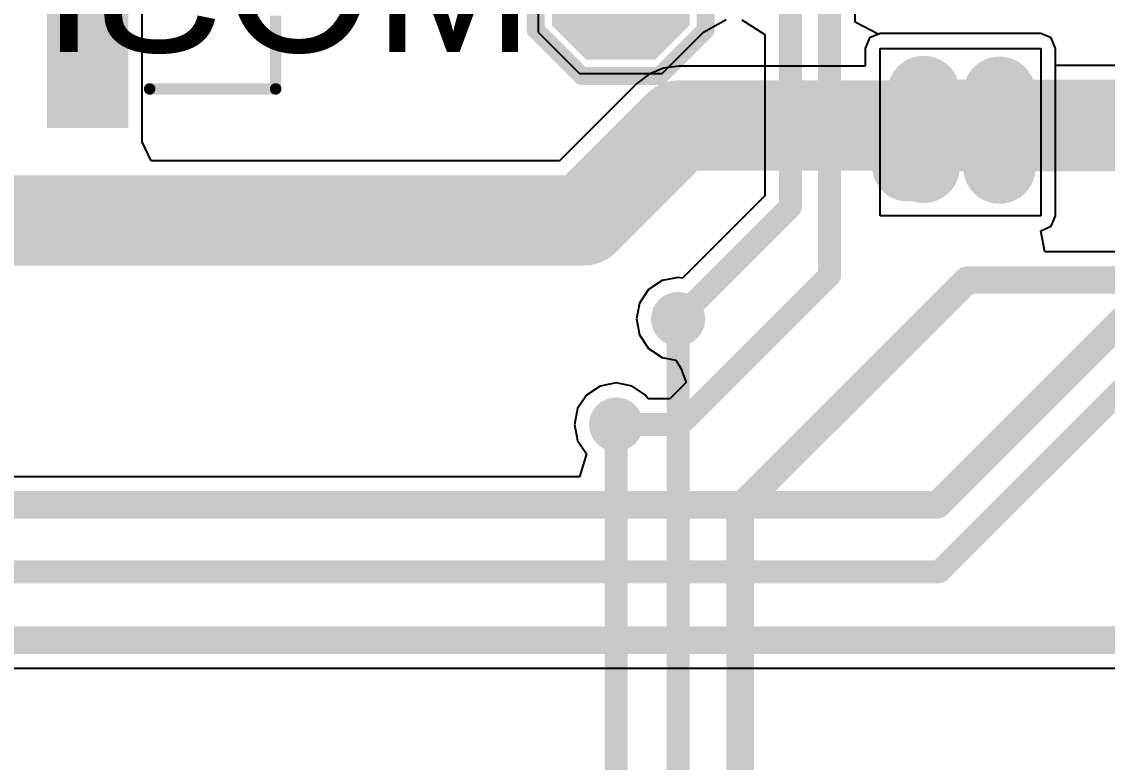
# Model space of a CAD drawing. Header units: millimetres. Extents: x -0.52 to 3.79, y -0.54 to 3.26.
# Drawn here: x 2.013 to 2.486, y 1.9547 to 2.2776 of the extents above; entities that cross this region are included whole.
import ezdxf

# ---------------------------------------------------------------- set-up
doc = ezdxf.new("R2010")
doc.units = ezdxf.units.MM
doc.header["$MEASUREMENT"] = 0
for name, color, linetype in [('BottomLayer', 5, 'Continuous'), ('BottomOverlay', 54, 'Continuous'), ('BottomPaste', 16, 'Continuous'), ('BottomSolder', 6, 'Continuous'), ('TopLayer', 1, 'Continuous'), ('TopOverlay', 2, 'Continuous'), ('TopPaste', 8, 'Continuous'), ('TopSolder', 216, 'Continuous'), ('ViaHoleLayer', 16, 'Continuous')]:
    doc.layers.add(name, color=color, linetype=linetype)
doc.styles.add('Arial', font='', dxfattribs={"height": 0.2})
doc.styles.get('Arial').set_extended_font_data('Arial')

# ---------------------------------------------------------------- blocks, each defined once
blk = doc.blocks.new('41_SMD_M______57')
at = {"layer": 'TopLayer'}
blk.add_hatch(color=1, dxfattribs=at).paths.add_polyline_path([(0.25748, -0.37913), (0.25748, -0.32008), (0.29291, -0.32008), (0.29291, -0.37913)])
at = {"layer": 'TopPaste'}
blk.add_hatch(color=8, dxfattribs=at).paths.add_polyline_path([(0.25748, -0.37913), (0.25748, -0.32008), (0.29291, -0.32008), (0.29291, -0.37913)])
at = {"layer": 'TopSolder'}
blk.add_hatch(color=216, dxfattribs=at).paths.add_polyline_path([(0.25748, -0.37913), (0.25748, -0.32008), (0.29291, -0.32008), (0.29291, -0.37913)])
at = {"layer": 'TopOverlay', "const_width": 0.005}
for points in [[(0.35716, -0.36208), (0.35716, -0.33008)], [(0.30224, -0.36208), (0.35716, -0.36208)]]:
    blk.add_lwpolyline(points, dxfattribs=at)
at = {"layer": 'TopOverlay', "const_width": 0.0025}
for points in [[(0.30099, -0.36208, 1), (0.30349, -0.36208, 1)], [(0.35591, -0.36208, 1), (0.35841, -0.36208, 1)], [(0.35591, -0.36208, 1), (0.35841, -0.36208, 1)]]:
    blk.add_lwpolyline(points, format="xyb", close=True, dxfattribs=at)
blk = doc.blocks.new('T__________B_128')
at = {"layer": 'BottomLayer'}
blk.add_hatch(color=5, dxfattribs=at).paths.add_polyline_path([(0.015, 0.03), (-0.015, 0.03), (-0.03, 0.015), (-0.03, -0.015), (-0.015, -0.03), (0.015, -0.03), (0.03, -0.015), (0.03, 0.015)])
at = {"layer": 'BottomPaste'}
blk.add_hatch(color=16, dxfattribs=at).paths.add_polyline_path([(0.015, 0.03), (-0.015, 0.03), (-0.03, 0.015), (-0.03, -0.015), (-0.015, -0.03), (0.015, -0.03), (0.03, -0.015), (0.03, 0.015)])
at = {"layer": 'BottomSolder'}
blk.add_hatch(color=6, dxfattribs=at).paths.add_polyline_path([(0.015, 0.03), (-0.015, 0.03), (-0.03, 0.015), (-0.03, -0.015), (-0.015, -0.03), (0.015, -0.03), (0.03, -0.015), (0.03, 0.015)])
at = {"layer": 'BottomOverlay', "const_width": 0.00787}
for points in [[(-0.037, 0.017), (-0.017, 0.037)], [(-0.017, 0.037), (0.017, 0.037)], [(-0.017, 0.037), (0.017, 0.037)], [(0.017, 0.037), (0.037, 0.017)], [(-0.037, -0.017), (-0.037, 0.017)], [(0.037, -0.017), (0.037, 0.017)], [(-0.037, -0.017), (-0.017, -0.037)], [(0.017, -0.037), (0.037, -0.017)], [(-0.017, -0.037), (0.017, -0.037)], [(-0.017, -0.037), (0.017, -0.037)]]:
    blk.add_lwpolyline(points, dxfattribs=at)
at = {"layer": 'BottomOverlay', "const_width": 0.00394}
for points in [[(-0.01897, 0.037, 1), (-0.01503, 0.037, 1)], [(-0.01897, 0.037, 1), (-0.01503, 0.037, 1)], [(-0.01897, 0.037, 1), (-0.01503, 0.037, 1)], [(0.01503, 0.037, 1), (0.01897, 0.037, 1)], [(0.01503, 0.037, 1), (0.01897, 0.037, 1)], [(0.01503, 0.037, 1), (0.01897, 0.037, 1)], [(-0.03897, 0.017, 1), (-0.03503, 0.017, 1)], [(-0.03897, 0.017, 1), (-0.03503, 0.017, 1)], [(0.03503, 0.017, 1), (0.03897, 0.017, 1)], [(0.03503, 0.017, 1), (0.03897, 0.017, 1)], [(-0.03897, -0.017, 1), (-0.03503, -0.017, 1)], [(-0.03897, -0.017, 1), (-0.03503, -0.017, 1)], [(0.03503, -0.017, 1), (0.03897, -0.017, 1)], [(0.03503, -0.017, 1), (0.03897, -0.017, 1)], [(-0.01897, -0.037, 1), (-0.01503, -0.037, 1)], [(-0.01897, -0.037, 1), (-0.01503, -0.037, 1)], [(-0.01897, -0.037, 1), (-0.01503, -0.037, 1)], [(0.01503, -0.037, 1), (0.01897, -0.037, 1)], [(0.01503, -0.037, 1), (0.01897, -0.037, 1)], [(0.01503, -0.037, 1), (0.01897, -0.037, 1)]]:
    blk.add_lwpolyline(points, format="xyb", close=True, dxfattribs=at)

msp = doc.modelspace()

# ---------------------------------------------------------------- hatches: boundary and pattern name
at = {"layer": 'BottomLayer'}
h = msp.add_hatch(color=5, dxfattribs=at)
edge = h.paths.add_edge_path()
edge.add_arc((2.406, 2.247), 0.01575, 0, 360)
h = msp.add_hatch(color=5, dxfattribs=at)
edge = h.paths.add_edge_path()
edge.add_arc((2.439, 2.24667), 0.01575, 0, 360)
h = msp.add_hatch(color=5, dxfattribs=at)
edge = h.paths.add_edge_path()
edge.add_arc((2.406, 2.21433), 0.01575, 0, 360)
h = msp.add_hatch(color=5, dxfattribs=at)
edge = h.paths.add_edge_path()
edge.add_arc((2.439, 2.214), 0.01575, 0, 360)
h = msp.add_hatch(color=5, dxfattribs=at)
edge = h.paths.add_edge_path()
edge.add_arc((2.299, 2.148), 0.01181, 0, 360)
h = msp.add_hatch(color=5, dxfattribs=at)
edge = h.paths.add_edge_path()
edge.add_arc((2.272, 2.102), 0.01181, 0, 360)
at = {"layer": 'BottomSolder'}
h = msp.add_hatch(color=6, dxfattribs=at)
edge = h.paths.add_edge_path()
edge.add_arc((2.406, 2.247), 0.00787, 0, 360)
h = msp.add_hatch(color=6, dxfattribs=at)
edge = h.paths.add_edge_path()
edge.add_arc((2.439, 2.24667), 0.00787, 0, 360)
h = msp.add_hatch(color=6, dxfattribs=at)
edge = h.paths.add_edge_path()
edge.add_arc((2.406, 2.21433), 0.00787, 0, 360)
h = msp.add_hatch(color=6, dxfattribs=at)
edge = h.paths.add_edge_path()
edge.add_arc((2.439, 2.214), 0.00787, 0, 360)
h = msp.add_hatch(color=6, dxfattribs=at)
edge = h.paths.add_edge_path()
edge.add_arc((2.299, 2.148), 0.00591, 0, 360)
h = msp.add_hatch(color=6, dxfattribs=at)
edge = h.paths.add_edge_path()
edge.add_arc((2.272, 2.102), 0.00591, 0, 360)
at = {"layer": 'TopLayer'}
h = msp.add_hatch(color=1, dxfattribs=at)
edge = h.paths.add_edge_path()
edge.add_arc((2.406, 2.247), 0.01575, 0, 360)
h = msp.add_hatch(color=1, dxfattribs=at)
edge = h.paths.add_edge_path()
edge.add_arc((2.439, 2.24667), 0.01575, 0, 360)
h = msp.add_hatch(color=1, dxfattribs=at)
edge = h.paths.add_edge_path()
edge.add_arc((2.406, 2.21433), 0.01575, 0, 360)
h = msp.add_hatch(color=1, dxfattribs=at)
edge = h.paths.add_edge_path()
edge.add_arc((2.439, 2.214), 0.01575, 0, 360)
h = msp.add_hatch(color=1, dxfattribs=at)
edge = h.paths.add_edge_path()
edge.add_arc((2.299, 2.148), 0.01181, 0, 360)
h = msp.add_hatch(color=1, dxfattribs=at)
edge = h.paths.add_edge_path()
edge.add_arc((2.272, 2.102), 0.01181, 0, 360)
at = {"layer": 'TopSolder'}
h = msp.add_hatch(color=216, dxfattribs=at)
edge = h.paths.add_edge_path()
edge.add_arc((2.406, 2.247), 0.00787, 0, 360)
h = msp.add_hatch(color=216, dxfattribs=at)
edge = h.paths.add_edge_path()
edge.add_arc((2.439, 2.24667), 0.00787, 0, 360)
h = msp.add_hatch(color=216, dxfattribs=at)
edge = h.paths.add_edge_path()
edge.add_arc((2.406, 2.21433), 0.00787, 0, 360)
h = msp.add_hatch(color=216, dxfattribs=at)
edge = h.paths.add_edge_path()
edge.add_arc((2.439, 2.214), 0.00787, 0, 360)
h = msp.add_hatch(color=216, dxfattribs=at)
edge = h.paths.add_edge_path()
edge.add_arc((2.299, 2.148), 0.00591, 0, 360)
h = msp.add_hatch(color=216, dxfattribs=at)
edge = h.paths.add_edge_path()
edge.add_arc((2.272, 2.102), 0.00591, 0, 360)
at = {"layer": 'ViaHoleLayer'}
h = msp.add_hatch(color=16, dxfattribs=at)
edge = h.paths.add_edge_path()
edge.add_arc((2.406, 2.247), 0.00787, 0, 360)
h = msp.add_hatch(color=16, dxfattribs=at)
edge = h.paths.add_edge_path()
edge.add_arc((2.439, 2.24667), 0.00787, 0, 360)
h = msp.add_hatch(color=16, dxfattribs=at)
edge = h.paths.add_edge_path()
edge.add_arc((2.406, 2.21433), 0.00787, 0, 360)
h = msp.add_hatch(color=16, dxfattribs=at)
edge = h.paths.add_edge_path()
edge.add_arc((2.439, 2.214), 0.00787, 0, 360)
h = msp.add_hatch(color=16, dxfattribs=at)
edge = h.paths.add_edge_path()
edge.add_arc((2.299, 2.148), 0.00591, 0, 360)
h = msp.add_hatch(color=16, dxfattribs=at)
edge = h.paths.add_edge_path()
edge.add_arc((2.272, 2.102), 0.00591, 0, 360)

# ---------------------------------------------------------------- linework, layer by layer
at = {"layer": 'BottomLayer'}
for p, q in [((2.37622, 2.27747), (2.37622, 2.903)), ((2.238, 2.28378), (2.238, 2.273)), ((2.31, 2.273), (2.32, 2.27864)), ((2.32678, 2.27839), (2.33678, 2.27201)), ((2.38622, 2.27217), (2.37622, 2.27747)), ((2.238, 2.273), (2.256, 2.255)), ((2.292, 2.255), (2.31, 2.273)), ((2.33678, 2.27201), (2.33678, 2.20165)), ((2.387, 2.27249), (2.38622, 2.27217)), ((2.457, 2.27249), (2.387, 2.27249)), ((2.46159, 2.27059), (2.457, 2.27249)), ((2.46349, 2.266), (2.46159, 2.27059)), ((2.387, 2.193), (2.387, 2.266)), ((2.387, 2.266), (2.457, 2.266)), ((2.457, 2.266), (2.457, 2.193)), ((2.46349, 2.25856), (2.46349, 2.266)), ((2.50947, 2.25856), (2.46349, 2.25856)), ((2.256, 2.255), (2.292, 2.255)), ((2.33678, 2.20165), (2.30092, 2.16578)), ((2.457, 2.193), (2.387, 2.193)), ((2.29205, 2.16478), (2.28616, 2.16084)), ((2.299, 2.16616), (2.29205, 2.16478)), ((2.30092, 2.16578), (2.299, 2.16616)), ((2.28616, 2.16084), (2.28222, 2.15495)), ((2.28222, 2.15495), (2.28084, 2.148)), ((2.28084, 2.148), (2.28222, 2.14105)), ((2.28222, 2.14105), (2.28616, 2.13516)), ((2.28616, 2.13516), (2.29205, 2.13122)), ((2.29205, 2.13122), (2.29803, 2.13003)), ((2.29803, 2.13003), (2.30022, 2.1265)), ((2.30022, 2.1265), (2.30247, 2.12034)), ((2.272, 2.12016), (2.26505, 2.11878)), ((2.27895, 2.11878), (2.272, 2.12016)), ((2.30247, 2.12034), (2.29535, 2.11322)), ((2.25916, 2.11484), (2.25522, 2.10895)), ((2.26505, 2.11878), (2.25916, 2.11484)), ((2.28484, 2.11484), (2.27895, 2.11878)), ((2.28593, 2.11322), (2.28484, 2.11484)), ((2.29535, 2.11322), (2.28593, 2.11322)), ((2.25522, 2.10895), (2.25384, 2.102)), ((2.25384, 2.102), (2.25522, 2.09505)), ((2.25522, 2.09505), (2.25916, 2.08916)), ((2.25916, 2.08916), (2.25601, 2.07924)), ((2.25601, 2.07924), (1.70273, 2.07924)), ((1.74833, 1.99576), (2.6562, 1.99576))]:
    msp.add_line(p, q, dxfattribs=at)
for points, const_width in [([(2.365, 2.167), (2.365, 2.903)], 0.01), ([(2.348, 2.197), (2.348, 2.7365)], 0.01), ([(2.412, 2.067), (2.615, 2.27)], 0.012), ([(2.404, 2.23233), (2.52033, 2.23233)], 0.04), ([(2.41281, 2.03781), (2.626, 2.251)], 0.01), ([(2.39868, 2.21433), (2.399, 2.21433)], 0.03), ([(2.299, 2.148), (2.348, 2.197)], 0.01), ([(2.3, 2.102), (2.365, 2.167)], 0.01), ([(2.272, 2.102), (2.3, 2.102)], 0.01), ([(1.645, 2.067), (2.412, 2.067)], 0.012), ([(1.691, 2.03781), (2.41281, 2.03781)], 0.01), ([(1.663, 2.008), (2.66945, 2.008)], 0.012)]:
    msp.add_lwpolyline(points, dxfattribs=dict(at, const_width=const_width))
for points, const_width in [([(2.394, 2.23233, 1), (2.414, 2.23233, 1)], 0.02), ([(2.39118, 2.21433, 1), (2.40618, 2.21433, 1)], 0.015), ([(2.3915, 2.21433, 1), (2.4065, 2.21433, 1)], 0.015), ([(2.3455, 2.197, 1), (2.3505, 2.197, 1)], 0.005), ([(2.3455, 2.197, 1), (2.3505, 2.197, 1)], 0.005), ([(2.3625, 2.167, 1), (2.3675, 2.167, 1)], 0.005), ([(2.3625, 2.167, 1), (2.3675, 2.167, 1)], 0.005), ([(2.2965, 2.148, 1), (2.3015, 2.148, 1)], 0.005), ([(2.2695, 2.102, 1), (2.2745, 2.102, 1)], 0.005), ([(2.2975, 2.102, 1), (2.3025, 2.102, 1)], 0.005), ([(2.2975, 2.102, 1), (2.3025, 2.102, 1)], 0.005), ([(2.409, 2.067, 1), (2.415, 2.067, 1)], 0.006), ([(2.409, 2.067, 1), (2.415, 2.067, 1)], 0.006), ([(2.41031, 2.03781, 1), (2.41531, 2.03781, 1)], 0.005), ([(2.41031, 2.03781, 1), (2.41531, 2.03781, 1)], 0.005)]:
    msp.add_lwpolyline(points, format="xyb", close=True, dxfattribs=dict(at, const_width=const_width))
at = {"layer": 'TopLayer'}
for p, q in [((2.06543, 2.22691), (2.06543, 2.28379)), ((2.38241, 2.27059), (2.38051, 2.266)), ((2.387, 2.27249), (2.38241, 2.27059)), ((2.457, 2.27249), (2.387, 2.27249)), ((2.46159, 2.27059), (2.457, 2.27249)), ((2.46349, 2.266), (2.46159, 2.27059)), ((2.38051, 2.266), (2.38051, 2.25824)), ((2.387, 2.193), (2.387, 2.266)), ((2.387, 2.266), (2.457, 2.266)), ((2.457, 2.266), (2.457, 2.193)), ((2.46349, 2.193), (2.46349, 2.266)), ((2.29263, 2.25736), (2.28638, 2.25477)), ((2.29933, 2.25824), (2.29263, 2.25736)), ((2.38051, 2.25824), (2.29933, 2.25824)), ((2.28638, 2.25477), (2.28101, 2.25065)), ((2.28101, 2.25065), (2.24727, 2.21691)), ((2.06543, 2.22526), (2.06543, 2.22691)), ((2.0694, 2.21691), (2.06543, 2.22526)), ((2.24727, 2.21691), (2.0694, 2.21691)), ((2.457, 2.193), (2.387, 2.193)), ((2.46159, 2.18841), (2.46349, 2.193)), ((2.457, 2.18651), (2.46159, 2.18841)), ((2.45876, 2.17724), (2.457, 2.18651)), ((2.62993, 2.17724), (2.45876, 2.17724))]:
    msp.add_line(p, q, dxfattribs=at)
for points, const_width in [([(2.258, 2.191), (2.29933, 2.23233)], 0.03937), ([(2.29933, 2.23233), (2.404, 2.23233)], 0.03937), ([(0.928, 2.191), (2.258, 2.191)], 0.03937), ([(2.326, 2.066), (2.425, 2.165)], 0.012), ([(2.425, 2.165), (2.635, 2.165)], 0.012), ([(2.299, 1.929), (2.299, 2.148)], 0.01), ([(2.272, 1.934), (2.272, 2.102)], 0.01), ([(2.326, 1.922), (2.326, 2.066)], 0.012)]:
    msp.add_lwpolyline(points, dxfattribs=dict(at, const_width=const_width))
for points, const_width in [([(2.28949, 2.23233, 1), (2.30918, 2.23233, 1)], 0.01969), ([(2.28949, 2.23233, 1), (2.30918, 2.23233, 1)], 0.01969), ([(2.39416, 2.23233, 1), (2.41384, 2.23233, 1)], 0.01969), ([(2.24816, 2.191, 1), (2.26784, 2.191, 1)], 0.01969), ([(2.24816, 2.191, 1), (2.26784, 2.191, 1)], 0.01969), ([(2.422, 2.165, 1), (2.428, 2.165, 1)], 0.006), ([(2.422, 2.165, 1), (2.428, 2.165, 1)], 0.006), ([(2.2965, 2.148, 1), (2.3015, 2.148, 1)], 0.005), ([(2.2695, 2.102, 1), (2.2745, 2.102, 1)], 0.005), ([(2.323, 2.066, 1), (2.329, 2.066, 1)], 0.006), ([(2.323, 2.066, 1), (2.329, 2.066, 1)], 0.006)]:
    msp.add_lwpolyline(points, format="xyb", close=True, dxfattribs=dict(at, const_width=const_width))

# ---------------------------------------------------------------- block references
for name, p in [('41_SMD_M______57', (1.76651, 2.61039)), ('T__________B_128', (2.274, 2.291))]:
    msp.add_blockref(name, p)

# ---------------------------------------------------------------- texts
at = {"layer": 'BottomOverlay', "style": 'Arial', "text_generation_flag": 2}
msp.add_text('MOSI', height=0.06, rotation=360, dxfattribs=at).set_placement((2.23608, 2.26437))

doc.saveas('drawing.dxf')
